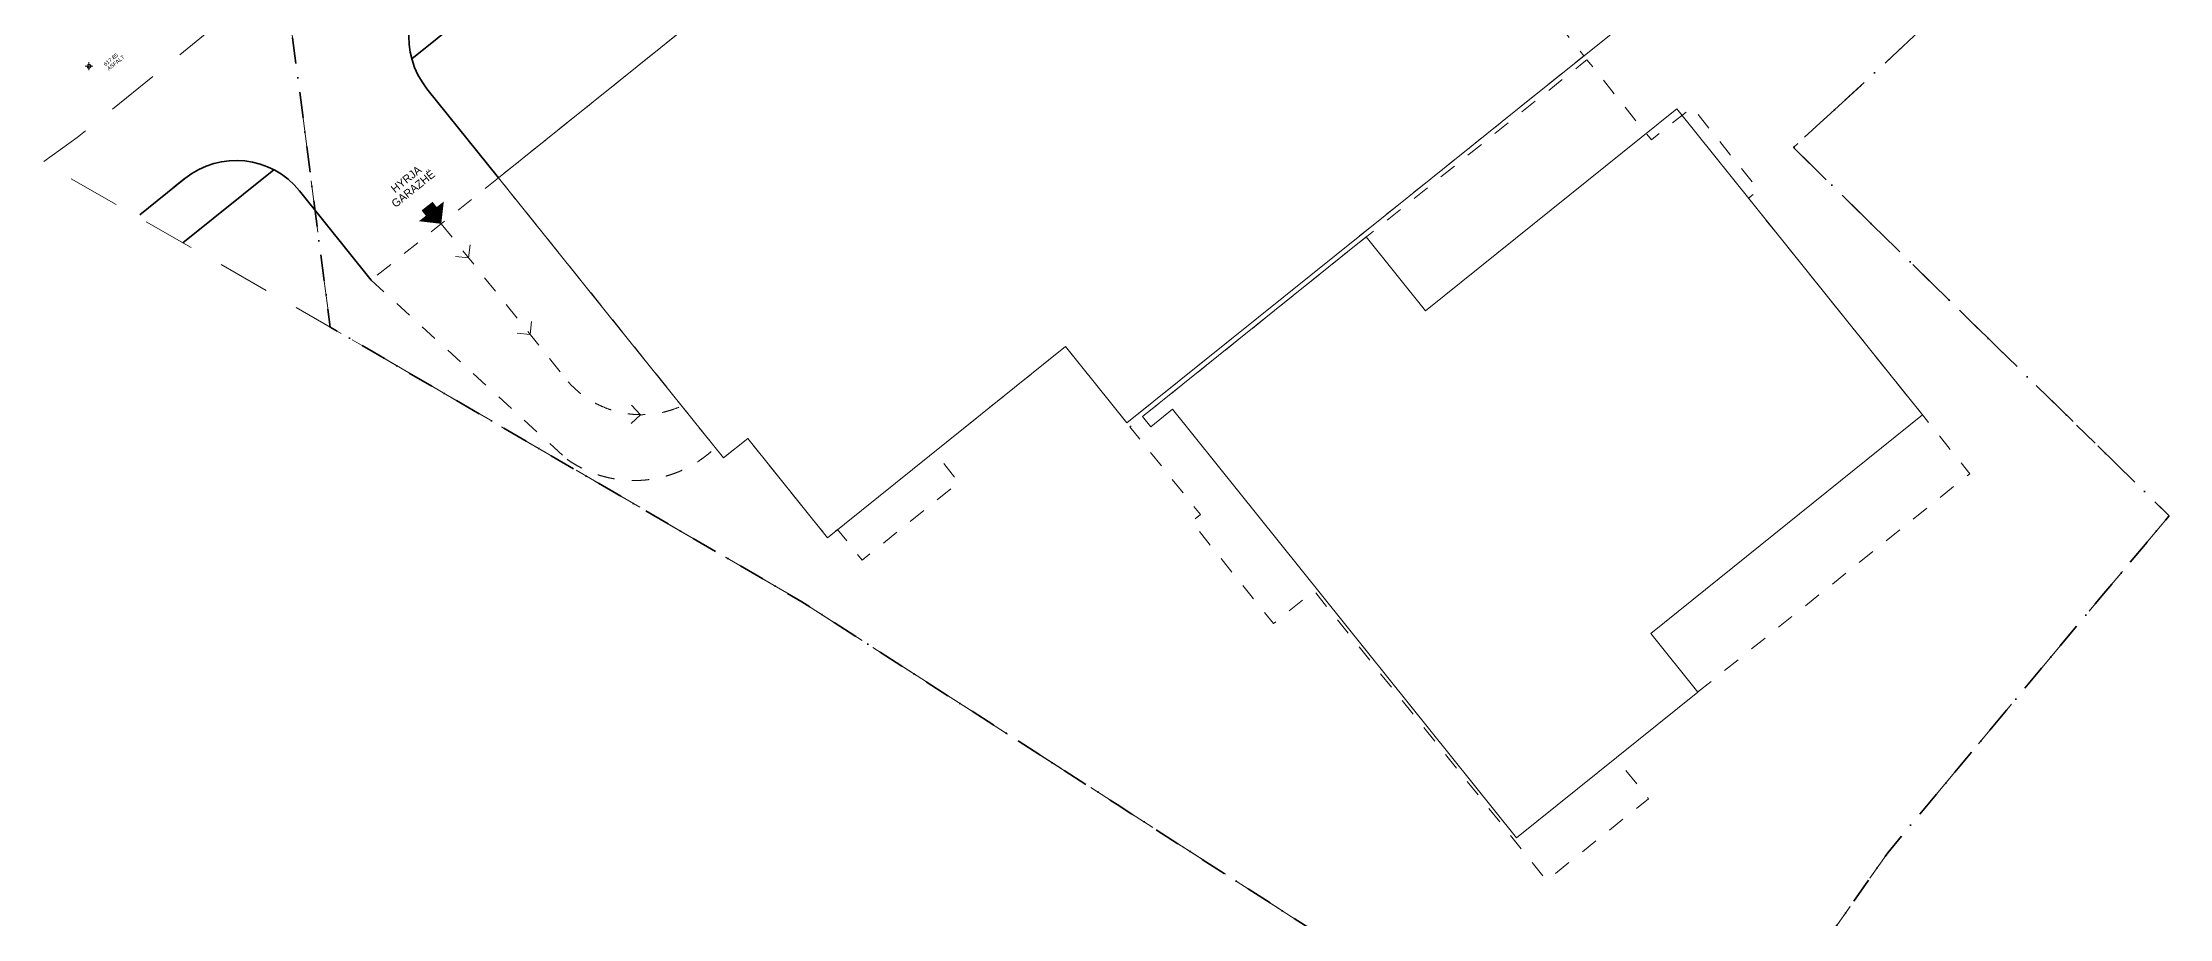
# Model space of a CAD drawing. Header units: millimetres. Extents: x 442402 to 633949, y -700592 to -547870.
# Drawn here: x 452790 to 517919, y -648522 to -621699 of the extents above; entities that cross this region are included whole.
import ezdxf

# ---------------------------------------------------------------- set-up
doc = ezdxf.new("R2010")
doc.units = ezdxf.units.MM
doc.header["$MEASUREMENT"] = 0
for name, pattern in [('Dashed', [1058.333333, 529.166667, -529.166667]), ('Dot & Dashed', [1675.694406, 793.75, -440.972222, 0, -440.972184]), ('Long Dashed', [2645.833254, 1587.499976, -1058.333278])]:
    doc.linetypes.add(name, pattern=pattern)
for name, color, linetype, lineweight, true_color in [('0_Pen_No__8', 7, 'Continuous', 35, 0xa80f02), ('2D Drafting - General_Pen_No__102', 7, 'Continuous', 13, 0xcccccc), ('A - Parcelat_Pen_No__102', 7, 'Continuous', 13, 0xcccccc), ('Drawing & Figure_Pen_No__102', 7, 'Continuous', 13, 0xcccccc), ('Drawing & Figure_Pen_No__214', 7, 'Continuous', 0, 0xe8e8e8), ('Drawing & Figure_Pen_No__3', 7, 'Continuous', 18, 0xff6600), ('Drawing & Figure_Pen_No__4', 7, 'Continuous', 20, 0x029e21), ('Drawing & Figure_Pen_No__82', 7, 'Continuous', 20, 0xaaaaaa)]:
    doc.layers.add(name, color=color, linetype=linetype, lineweight=lineweight, true_color=true_color)
doc.layers.add('Drawing & Figure_Pen_No__6', color=5, linetype='Continuous', lineweight=35)
doc.styles.add('GENERATED_STYLE_1', font='')
doc.styles.add('GENERATED_STYLE_2', font='')
doc.styles.get('GENERATED_STYLE_1').set_extended_font_data('Arial')
doc.styles.get('GENERATED_STYLE_2').set_extended_font_data('Century Gothic')

msp = doc.modelspace()

# ---------------------------------------------------------------- hatches: boundary and pattern name
at = {"layer": 'Drawing & Figure_Pen_No__4', "linetype": 'Continuous', "lineweight": 20, "true_color": 0x029e21}
msp.add_hatch(color=104, dxfattribs=at).paths.add_polyline_path([(465078, -626565), (464999, -627250), (464315, -627171), (464526, -627003), (464397, -626841), (464732, -626575), (464861, -626738)])

# ---------------------------------------------------------------- linework, layer by layer
at = {"layer": '0_Pen_No__8', "color": 14, "linetype": 'Dot & Dashed', "lineweight": 35, "true_color": 0xa80f02, "flags": 128}
msp.add_lwpolyline([(486477, -599439), (484827, -600590), (472541, -609504), (473599, -610372), (460179, -619494), (461598, -630410), (462910, -631174), (476037, -638821), (485695, -645035), (502671, -655958), (509292, -646509), (515906, -638573), (517913, -636194), (506404, -624913), (509088, -622448), (509912, -621669)], dxfattribs=at)
at = {"layer": '2D Drafting - General_Pen_No__102', "color": 254, "linetype": 'Dashed', "lineweight": 13, "true_color": 0xcccccc}
for points in [[(466753, -625841), (462855, -628972), (468852, -634462, 0.359988), (473391, -634105)], [(464999, -627250), (468886, -632088, 0.328425), (472365, -632828)]]:
    msp.add_lwpolyline(points, format="xyb", dxfattribs=at)
at = {"layer": '2D Drafting - General_Pen_No__102', "color": 254, "linetype": 'Continuous', "lineweight": 13, "true_color": 0xcccccc}
for points in [[(465836, -628292), (465439, -628248)], [(465836, -628292), (465880, -627894)], [(467724, -630642), (467767, -630245)], [(467724, -630642), (467326, -630599)], [(471101, -633095), (470827, -632804)], [(471101, -633095), (470810, -633369)]]:
    msp.add_lwpolyline(points, dxfattribs=at)
at = {"layer": 'A - Parcelat_Pen_No__102', "color": 254, "linetype": 'Long Dashed', "lineweight": 13, "true_color": 0xcccccc, "flags": 128}
msp.add_lwpolyline([(502671, -655958), (509292, -646509), (515906, -638573), (517913, -636194), (506404, -624913), (509088, -622448), (514090, -617713), (518804, -613252), (531057, -623114), (531307, -623329), (542180, -609186), (548580, -600861), (547799, -600455), (541889, -596735), (538940, -593977), (532009, -587496), (530957, -586793), (526417, -583534), (521989, -580125), (521249, -579722), (520419, -579585), (519594, -579730), (518859, -580142), (497176, -597559), (495417, -595463), (501206, -591114), (517348, -578774), (520432, -576669), (518600, -574955), (502919, -587464), (497076, -592042), (484827, -600590), (472541, -609504), (473599, -610372), (460179, -619494), (461598, -630410), (462910, -631174), (476037, -638821), (485695, -645035)], close=True, dxfattribs=at)
at = {"layer": 'Drawing & Figure_Pen_No__102', "color": 254, "linetype": 'Long Dashed', "lineweight": 13, "true_color": 0xcccccc, "flags": 128}
msp.add_lwpolyline([(624979, -603590), (633949, -610810), (623048, -621770), (613808, -633799), (608837, -639988), (602636, -649426), (595116, -662836), (591016, -668655), (586798, -674723), (581878, -671623), (562158, -652193), (553358, -664943), (558938, -670123), (578008, -687393), (577005, -688834), (570994, -697513), (559314, -700592), (561115, -692553), (549530, -681858), (556175, -673933), (556885, -673073), (552445, -668933), (544252, -677757), (524716, -666292), (506886, -658671), (476036, -638821), (462910, -631174), (461598, -630410), (452790, -625373), (453850, -624609), (460179, -619494), (473599, -610372), (472541, -609504), (484827, -600590), (497076, -592042), (502919, -587464), (518600, -574956), (520432, -576670)], dxfattribs=at)
at = {"layer": 'Drawing & Figure_Pen_No__214', "color": 254, "linetype": 'Continuous', "lineweight": 0, "true_color": 0xe8e8e8}
for p, q in [((454090, -622425), (454330, -622425)), ((454210, -622545), (454210, -622305))]:
    msp.add_line(p, q, dxfattribs=at)
msp.add_circle((454210, -622425), 60, dxfattribs=at)
at = {"layer": 'Drawing & Figure_Pen_No__6', "color": 5, "linetype": 'Continuous', "lineweight": 35, "flags": 128}
for points in [[(504964, -589380), (464098, -622202)], [(457161, -625849), (456815, -626128)], [(459875, -625594), (457089, -627831)]]:
    msp.add_lwpolyline(points, dxfattribs=at)
for points in [[(466753, -625841), (464562, -623112, -0.414212), (464945, -619597), (466331, -618485)], [(462855, -628972), (460663, -626243, 0.414212), (457149, -625859), (455764, -626972)]]:
    msp.add_lwpolyline(points, format="xyb", dxfattribs=at)
at = {"layer": 'Drawing & Figure_Pen_No__82', "color": 253, "linetype": 'Dashed', "lineweight": 20, "true_color": 0xaaaaaa, "flags": 128}
for points in [[(487529, -632113), (485993, -633347), (484114, -631008), (480099, -634233), (480850, -635168), (477888, -637548), (477136, -636612), (476824, -636863), (474382, -633822), (473642, -634417), (466753, -625841), (499422, -599603), (509848, -612585), (499205, -621132), (499988, -622107)], [(499887, -622380), (500082, -622224), (502054, -624680), (503302, -623678), (505337, -626212), (505025, -626462), (511804, -634902), (500966, -643606), (501968, -644854), (498849, -647358), (491727, -638490), (490479, -639492), (487974, -636373), (488247, -636154), (486087, -633464)]]:
    msp.add_lwpolyline(points, close=True, dxfattribs=at)
at = {"layer": 'Drawing & Figure_Pen_No__82', "color": 253, "linetype": 'Continuous', "lineweight": 20, "true_color": 0xaaaaaa, "flags": 128}
for points in [[(470104, -630012), (473642, -634417), (474382, -633822), (476824, -636863), (484114, -631008), (485993, -633347), (493228, -627536), (495973, -625332), (498526, -623281), (499890, -622185), (510630, -613559), (499422, -599603), (466753, -625841)], [(486477, -633151), (486727, -633463), (487390, -632930), (497926, -646048), (503477, -641590), (502033, -639792), (510359, -633104), (507405, -629425), (502833, -623733), (495138, -629914), (493322, -627653), (487139, -632619)]]:
    msp.add_lwpolyline(points, close=True, dxfattribs=at)

# ---------------------------------------------------------------- texts
at = {"layer": 'Drawing & Figure_Pen_No__214', "color": 254, "linetype": 'Continuous', "lineweight": 0, "true_color": 0xe8e8e8, "char_height": 120, "attachment_point": 7, "rotation": 38.7754, "style": 'GENERATED_STYLE_1'}
for s, insert in [('\\A1;{\\pql;\\fArial|b0|i0|c0|p34;617.85}', (454718, -622431)), ('\\A1;{\\pql;\\fArial|b0|i0|c0|p34;ASFALT}', (454825, -622565))]:
    msp.add_mtext(s, dxfattribs=dict(at, insert=insert))
at = {"layer": 'Drawing & Figure_Pen_No__3', "color": 30, "linetype": 'Continuous', "lineweight": 18, "true_color": 0xff6600, "char_height": 245, "attachment_point": 7, "rotation": 38.7754, "style": 'GENERATED_STYLE_2'}
for s, insert in [('\\A1;{\\pql;\\fCentury Gothic|b0|i0|c0|p34;HYRJA}', (463584, -626320)), ('\\A1;{\\pql;\\fCentury Gothic|b0|i0|c0|p34;GARAZHË}', (463601, -626772))]:
    msp.add_mtext(s, dxfattribs=dict(at, insert=insert))

doc.saveas('drawing.dxf')
